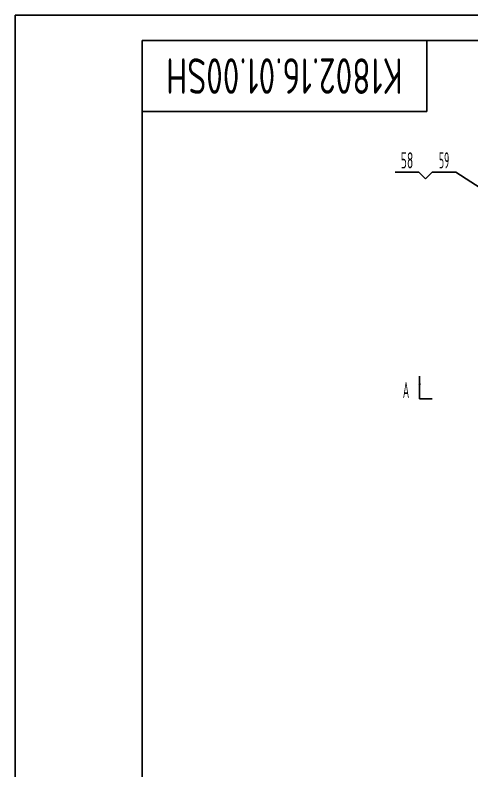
# Model space of a CAD drawing. Header units: millimetres. Extents: x -519 to 6201, y -152 to 4787.
# Drawn here: x -519 to 919, y 2406 to 4787 of the extents above; entities that cross this region are included whole.
import ezdxf
from ezdxf.enums import TextEntityAlignment as Align

# ---------------------------------------------------------------- set-up
doc = ezdxf.new("R2010")
doc.units = ezdxf.units.MM
doc.header["$LTSCALE"] = 160
doc.linetypes.add('F', pattern=[0.75, 0.5, -0.25])
doc.linetypes.add('G', pattern=[2, 1.25, -0.25, 0.25, -0.25])
for name, color, linetype in [('01', 7, 'Continuous'), ('02', 1, 'Continuous'), ('04', 2, 'F'), ('05', 4, 'G'), ('11', 3, 'Continuous')]:
    doc.layers.add(name, color=color, linetype=linetype)
doc.styles.get("Standard").update_dxf_attribs({"font": 'isocp', "width": 0.707, "bigfont": 'intecad.shx'})

# ---------------------------------------------------------------- blocks, each defined once
blk = doc.blocks.new('*U43', base_point=(251.96, 168.31))
at = {"layer": '01'}
for p, q in [((251.96, 168.31), (251.96, 182.31)), ((195.96, 168.31), (251.96, 168.31))]:
    blk.add_line(p, q, dxfattribs=at)
blk = doc.blocks.new('*U44')
at = {"layer": '04'}
blk.add_blockref('*U43', (0, 0), dxfattribs=at)
blk = doc.blocks.new('*U45')
at = {"layer": '01'}
for points in [[(415, 292), (25, 292)], [(25, 292), (25, 5)]]:
    blk.add_lwpolyline(points, dxfattribs=at)
at = {"layer": '02'}
for points in [[(420, 297), (0, 297)], [(0, 297), (0, 0)]]:
    blk.add_lwpolyline(points, dxfattribs=at)

msp = doc.modelspace()

# ---------------------------------------------------------------- linework, layer by layer
at = {"layer": '01'}
msp.add_line((754.5181, 3577.6302), (794.5181, 3577.6302), dxfattribs=at)
at = {"layer": '02'}
for p, q in [((677.7127, 4291.7265), (752.1127, 4291.7265)), ((752.1127, 4291.7265), (773.3259, 4270.5133)), ((773.3259, 4270.5133), (794.5391, 4291.7265)), ((794.5391, 4291.7265), (868.9391, 4291.7265)), ((1320.6377, 4000.7701), (868.9391, 4291.7265)), ((754.5181, 3577.6302), (754.5181, 3649.6302))]:
    msp.add_line(p, q, dxfattribs=at)
msp.add_lwpolyline([(754.5181, 3649.6302, 0, 7.2, 0), (754.5181, 3620.8302, 0, 0, 0)], format="xyseb", dxfattribs=at)

# ---------------------------------------------------------------- block references
at = {"layer": '05', "xscale": 16, "yscale": 16, "zscale": 16}
msp.add_blockref('*U45', (-519.1451, 34.5842), dxfattribs=at)
at = {"layer": '05', "xscale": 16, "yscale": 16}
msp.add_blockref('*U44', (776.8549, 4482.5842), dxfattribs=at)

# ---------------------------------------------------------------- texts
at = {"layer": '11', "width": 0.695901}
msp.add_text('K1802.16.01.00SH', height=112, rotation=180, dxfattribs=at).set_placement((701.2176, 4650.5842), (-43.5079, 4650.5842), align=Align.FIT)
at = {"layer": '11'}
for s, width, p, p2 in [('58', 0.622605, (695.1015, 4303.7265), (734.7239, 4303.7265)), ('59', 0.481464, (815.5415, 4303.7265), (847.9366, 4303.7265))]:
    msp.add_text(s, height=50.91169, dxfattribs=dict(at, width=width)).set_placement(p, p2, align=Align.FIT)
at = {"layer": '11', "width": 0.481464}
msp.add_text('A', height=50.9117, dxfattribs=at).set_placement((701.8846, 3565.0523), align=Align.BOTTOM_LEFT)

doc.saveas('drawing.dxf')
